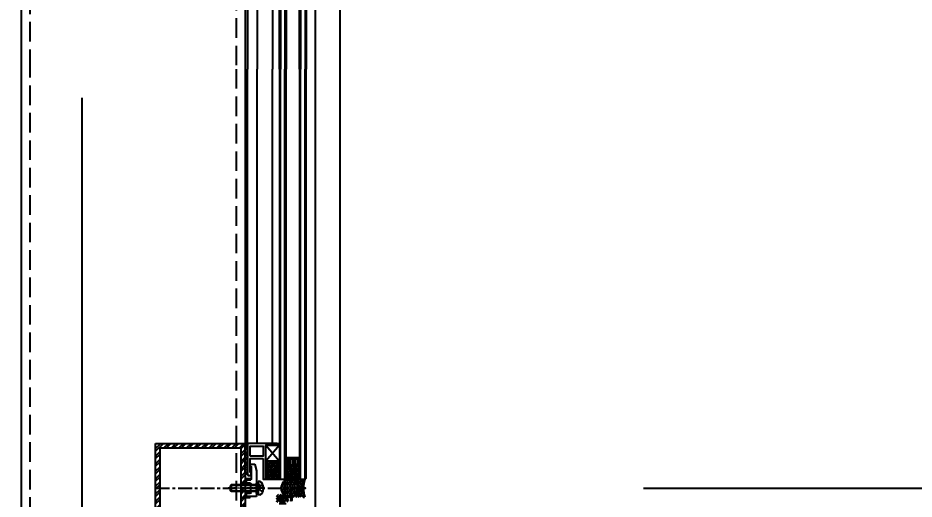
# Model space of a CAD drawing. Extents: x 220580 to 2027826, y -309201 to 71987.
# Drawn here: x 323446 to 324246, y -155739 to -155310 of the extents above; entities that cross this region are included whole.
import ezdxf
from ezdxf.enums import TextEntityAlignment as Align

# ---------------------------------------------------------------- set-up
doc = ezdxf.new("R2010")
doc.units = 0
for name, pattern in [('AUSGEZOGEN', [0]), ('CENTER', [2, 1.25, -0.25, 0.25, -0.25]), ('ZN-CENTER', [2, 1.25, -0.25, 0.25, -0.25]), ('ZN-DASH', [0.35, 0.25, -0.1])]:
    doc.linetypes.add(name, pattern=pattern)
for name, color, linetype in [('!ZN1-填充-8', 8, 'Continuous'), ('!ZN1-标注-173', 173, 'Continuous'), ('!ZN3-玻璃幕墙-4', 4, 'Continuous'), ('!ZN4-辅助材料-1', 1, 'Continuous'), ('!ZN4-配件-11', 11, 'Continuous'), ('!ZN5-钢材投影-40', 40, 'Continuous'), ('!ZN5-铝材投影-112', 112, 'Continuous'), ('!ZN5-铝材断面-6', 6, 'Continuous'), ('!ZN6-虚线-8', 8, 'ZN-DASH'), ('1 轴线 辅助线', 1, 'CENTER'), ('20剖面图$0$A-SFCE', 30, 'Continuous'), ('2钢材断面', 2, 'Continuous'), ('A_Hatch', 8, 'Continuous'), ('DIM', 173, 'Continuous'), ('ZX', 240, 'CENTER'), ('型材截面颜色', 253, 'Continuous')]:
    doc.layers.add(name, color=color, linetype=linetype)
for name, color, linetype, lineweight in [('0CABR-填充', 8, 'Continuous', 5), ('0CABR-密封材料、垫片', 195, 'Continuous', 9), ('0填充', 8, 'Continuous', 13)]:
    doc.layers.add(name, color=color, linetype=linetype, lineweight=lineweight)
doc.styles.add('DHTEXT-1', font='ROMANS.shx', dxfattribs={"width": 0.7, "bigfont": 'CHINESE.shx'})
doc.dimstyles.new('ZN200', dxfattribs={"dimscale": 200, "dimtxt": 2.5, "dimasz": 1.5, "dimexe": 1, "dimexo": 2, "dimgap": 0.9, "dimtad": 1, "dimdec": 0, "dimdsep": 46, "dimtxsty": 'DHTEXT-1', "dimblk": 'ARCHTICK', "dimcen": 2.5, "dimclrd": 173, "dimclre": 173, "dimclrt": 7, "dimazin": 2, "dimtfac": 1, "dimtdec": 0, "dimtix": 1, "dimtmove": 2, "dimatfit": 3, "dimfxl": 0, "dimtolj": 1, "dimtzin": 0, "dimarcsym": 0})

# ---------------------------------------------------------------- blocks, each defined once
blk = doc.blocks.new('20250822090122')
at = {"layer": 'A_Hatch'}
h = blk.add_hatch(dxfattribs=at)
h.set_pattern_fill('ANSI32', color=256)
h.set_pattern_definition([(45, (-80, -40), (-3.367596045400933, 3.367596045400933), []), (45, (-77.75493500000448, -40), (-3.367596045400933, 3.367596045400933), [])])
h.paths.add_polyline_path([(0, 40), (-80, 40), (-80, -40), (0, -40)])
h.paths.add_polyline_path([(-4, 36), (-4, -36), (-76, -36), (-76, 36)], flags=16)
at = {"layer": '2钢材断面'}
for points in [[(-80, 40), (0, 40), (0, -40), (-80, -40)], [(-76, 36), (-4, 36), (-4, -36), (-76, -36)]]:
    blk.add_lwpolyline(points, close=True, dxfattribs=at)
blk = doc.blocks.new('*U1907')
at = {"color": 0, "linetype": 'ZN-CENTER', "ltscale": 3}
blk.add_line((-7.149760062439595, 2.968965134506063e-13), (25.2002399375604, 2.456684181638768e-12), dxfattribs=at)
at = {"linetype": 'ByBlock', "ltscale": 10}
for p, q in [((-6.199760062438145, 0.5999999999958163), (-4.999760062433779, 0.5999999999976353)), ((-5.512308570388996, 3.264313849224891), (-1.5997600624396, 0.2324707128979036)), ((-4.999760062433779, 0.5999999999976353), (-4.999760062433779, -0.5999999999994543)), ((-3.099760062443238, 5.999999999999091), (-1.5997600624396, 5.999999999999091)), ((-2.359507198434585, 0.8212005739923881), (-2.359507198434585, -0.8212005739890408)), ((-1.5997600624396, -5.999999999999091), (-1.5997600624396, 5.999999999999091)), ((-1.5997600624396, -4.620044984873882), (-1.5997600624396, 4.620044984872013)), ((-1.5997600624396, 4.620044984872013), (0, 4.620044984872013)), ((0, -9.343636975245317e-13), (-1.5997600624396, 0.5822434348437788)), ((0, 4.620044984872013), (0, -4.620044984873882)), ((2.220446049250313e-16, 3.000000000002645), (22.5002399375644, 3.000000000000339)), ((2.220446049250313e-16, 2.55000000000389), (22.95023993756877, 2.549999999997793)), ((22.50023993756076, -2.999999999986928), (22.50023993755713, 3.000000000014891)), ((22.50023993755713, 3.000000000014891), (23.40023993755858, 2.100000000013436)), ((23.40023993756222, -2.100000000009119), (23.40023993755858, 2.100000000013436)), ((-4.999760062433779, -0.5999999999994543), (-6.200041946336569, -0.6000000000067303)), ((-5.512308570388996, -3.264313849219434), (-1.5997600624396, -0.2324707128950645)), ((-3.0997600624396, -5.999999999999091), (-1.5997600624396, -5.999999999999091)), ((-0.0001236077368957922, -0.834518847842471), (-1.599883670176496, -0.2522754129977578)), ((0, -4.620044984873882), (-1.5997600624396, -4.620044984873882)), ((0, -2.549999999996544), (22.95023993757604, -2.549999999997114)), ((2.220446049250313e-16, -2.999999999997355), (22.50023993756804, -2.999999999999661)), ((22.50023993755713, -3.000000000014213), (23.40023993755858, -2.100000000012757))]:
    blk.add_line(p, q, dxfattribs=at)
for centre, radius, start, end in [((0.6289204536260513, 0.2696463704114649), 6.836666666661672, 123.0516276806388, 177.2303399897559), ((0.6289204536260513, -0.2696463704151029), 6.836666666662514, 182.7696600102441, 236.9483723193611)]:
    blk.add_arc(centre, radius, start, end, dxfattribs=at)
at = {"layer": 'Defpoints', "color": 0, "ltscale": 10, "style": 'DHTEXT-1', "width": 0.7}
blk.add_text('M6', height=1, rotation=90, dxfattribs=at).set_placement((-2.254738332375523, -2.651439335049475), align=Align.CENTER)
blk = doc.blocks.new('16胶缝')
at = {"layer": '!ZN1-填充-8', "ltscale": 0.1}
h = blk.add_hatch(dxfattribs=at)
h.set_pattern_fill('HONEY', color=256, scale=10, style=0)
h.set_pattern_definition([(4.818975183877585e-15, (-19679.56000236233, -11324.37131966545), (1.875, 1.08253175), [1.25, -2.5]), (120, (-19679.56000236233, -11324.37131966545), (-1.874999995903225, 1.082531757095823), [1.249999999999998, -2.499999999999997]), (60.00000000000003, (-19679.56000236233, -11324.37131966545), (4.096775418904741e-09, 2.165063507095822), [-2.499999999999998, 1.249999999999999])])
edge = h.paths.add_edge_path()
edge.add_ellipse((8.000000000182808, 13.40127735032729), major_axis=(-1.852811262691897e-12, -8.148750109612592), ratio=0.9817456533069091, start_angle=0, end_angle=360)
h = blk.add_hatch(dxfattribs=at)
h.set_pattern_fill('ANSI36', color=256, scale=10, style=0)
h.set_pattern_definition([(45.00000000000003, (-19679.575386873, -11324.37131966545), (0.6629126073623883, 2.430679560328756), [3.125, -0.625, 0, -0.625])])
edge = h.paths.add_edge_path()
edge.add_ellipse((8.015384510843433, 13.40127735032729), major_axis=(0.8733517820453444, 8.103544729698486), ratio=0.9813319895029027, start_angle=124.6262873536864, end_angle=247.3977371599691, ccw=False)
edge.add_arc((0.0005942590132690384, 10.19757702908555), 1.197577176534192, 269.97156881858757, 324.48671338471985, ccw=False)
edge.add_line((1.455191522836685e-11, 8.999999999992724), (1.091393642127514e-11, -1.818989403545856e-12))
edge.add_arc((8.000000000015461, -24.92179927315374), 26.17434008740905, 432.2031562990745, 467.7968437009381, ccw=False)
edge.add_line((16.00000000001455, 0), (16.00000000001091, 9.000000000003638))
edge.add_arc((16.00645417175474, 10.22705133927502), 1.227068313314542, 216.5905572920867, 269.6986325029304, ccw=False)
at = {"layer": '!ZN4-辅助材料-1', "color": 1, "ltscale": 0.1}
blk.add_arc((8.000000000014552, -24.92179927313555), 26.17434008739207, 72.20315629866607, 107.7968437013339, dxfattribs=at)
blk.add_ellipse((8.000000000182808, 13.40127735032729), major_axis=(-1.852811262691897e-12, -8.148750109612592), ratio=0.9817456533069091, dxfattribs=at)
blk.add_point((8.000000000014552, 7.275957614183426e-12), dxfattribs=at)
blk = doc.blocks.new('胶缝断面')
at = {"color": 7, "ltscale": 0.1, "extrusion": (0, 0, -1), "zscale": -1, "rotation": 180}
blk.add_blockref('16胶缝', (8, 5.456968210637569e-12), dxfattribs=at)
blk = doc.blocks.new('*U1872')
at = {"layer": '!ZN1-填充-8'}
h = blk.add_hatch(dxfattribs=at)
h.set_pattern_fill('ANSI37', color=256, scale=0.5, style=0)
h.set_pattern_definition([(45, (6, 0), (-1.122532015133644, 1.122532015133644), []), (135, (6, 0), (-1.122532015133644, -1.122532015133644), [])])
h.paths.add_polyline_path([(1.029468876367901e-06, 5.00000102652325), (1.029468876367901e-06, 19.00000102652371), (1.000001029469331, 18.00000102652325), (14.00000102946797, 18.00000102652325), (14.00000102946797, 17.75000102652325), (12.00000102946797, 15.75000102652325), (12.00000102946797, 8.250001026523705), (14.00000102946797, 6.250001026523705), (14.00000102946797, 6.000001026523705), (1.000001029469331, 6.000001026523705)])
h = blk.add_hatch(dxfattribs=at)
h.set_pattern_fill('DOTS', color=8, angle=-1.272221872585407e-14, style=0)
h.set_pattern_definition([(0, (6, 0), (0.7937500000000003, 1.5875), [0, -1.5875])])
h.paths.add_polyline_path([(13.00000246392847, 15.33578673215879), (13.00000246392847, 8.664213388665985), (14.4142185169444, 7.24999733565005), (17.80000246392865, 7.24999733565005), (17.80000246392865, 16.74999733565005), (14.41421306741995, 16.74999733565005)])
for points in [[(18.75000205893684, 17.99999999999977), (14.00000205893684, 17.99999999999977), (14.00000205893684, 17.74999999999977), (18.75000205893684, 17.74999999999977)], [(18.75000205893684, 6.249999999999773), (14.00000205893684, 6.249999999999773), (14.00000205893684, 5.999999999999773), (18.75000205893684, 5.999999999999773)]]:
    blk.add_hatch(color=256, dxfattribs=at).paths.add_polyline_path(points)
for p, q in [((1.029468876367901e-06, 19.00000102946865), (366.157605575273, 19.00000102947871)), ((2.058937752735802e-06, 22.99999999999977), (366.1576066047419, 23.00000000000984)), ((1.029468876367901e-06, 4.999999091356358), (366.157605575273, 4.999999091366422)), ((2.058937752735801e-06, 1.000000120825234), (366.1576066047419, 1.000000120835298))]:
    blk.add_line(p, q, dxfattribs=at)
at = {"layer": '!ZN3-玻璃幕墙-4'}
for points in [[(366.1576066047419, 24.00000000000984), (1.000002058937753, 23.99999999999977), (2.058937752735802e-06, 22.99999999999977), (2.058937752735801e-06, 18.99999999999977), (1.000002058937753, 17.99999999999977), (366.1576066047419, 18.00000000000983)], [(366.1576066047423, 6.000000000009837), (1.000002058937298, 5.999999999999773), (2.058936843241099e-06, 4.999999999999773), (2.058935933746397e-06, 0.9999999999997726), (1.000002058935479, 0), (366.1576066047423, 1.165564404718911e-11)]]:
    blk.add_lwpolyline(points, dxfattribs=at)
at = {"layer": '!ZN4-辅助材料-1'}
for points in [[(1.029468876367901e-06, 5.00000102652325), (1.029468876367901e-06, 19.00000102652371), (1.000001029469331, 18.00000102652325), (14.00000102946797, 18.00000102652325), (14.00000102946797, 17.75000102652325), (12.00000102946797, 15.75000102652325), (12.00000102946797, 8.250001026523705), (12.00000102946797, 8.250001026523705), (14.00000102946797, 6.250001026523705), (14.00000102946797, 6.000001026523705), (1.000001029469331, 6.000001026523705), (1.029468876367901e-06, 5.00000102652325)], [(12.00000205893639, 15.74999993958727), (12.00000205893639, 8.250000060412503), (14.00000205893639, 6.250000060412503), (19.00000205893639, 6.250000060412503), (19.00000205893639, 17.7500000604125), (14.00000205893639, 17.7500000604125)], [(13.00000246392847, 15.33578673215879), (13.00000246392847, 8.664213388665985), (14.4142185169444, 7.24999733565005), (17.80000246392865, 7.24999733565005), (17.80000246392865, 16.74999733565005), (14.41421306741995, 16.74999733565005)], [(18.75000205893684, 17.99999999999977), (14.00000205893684, 17.99999999999977), (14.00000205893684, 17.74999999999977), (18.75000205893684, 17.74999999999977)], [(18.75000205893684, 6.249999999999773), (14.00000205893684, 6.249999999999773), (14.00000205893684, 5.999999999999773), (18.75000205893684, 5.999999999999773)]]:
    blk.add_lwpolyline(points, close=True, dxfattribs=at)
blk.add_lwpolyline([(18.40000141310247, 17.74999853286067), (18.40000141310247, 17.65000006041237), (14.04142182915984, 17.65000006041237), (12.09999785437094, 15.70857608562369), (12.09999785437094, 8.291423709387573), (14.04142303089793, 6.349998532860582), (18.40000205893648, 6.349998532860582), (18.40000205893648, 6.250000060412503), (18.40000205893648, 6.349998532860582)], dxfattribs=at)
at = {"layer": 'Defpoints', "color": 250}
for p in [(2.058935478999047e-06, 24.00000205304696), (1.029468876367901e-06, 17.99999999999977), (1.029468876367901e-06, 5.999999999999773), (2.058935478999047e-06, 0), (12.00000205893639, 6.000001026523705)]:
    blk.add_point(p, dxfattribs=at)
blk = doc.blocks.new('20240131155736')
at = {"layer": '!ZN1-填充-8'}
h = blk.add_hatch(dxfattribs=at)
h.set_pattern_fill('ANSI36', color=256, scale=0.5, angle=270, style=0)
h.set_pattern_definition([(315, (4155.516182055328, -11794.82250172619), (1.543481520808761, -0.4209495056751171), [1.984375, -0.396875, 0, -0.396875])])
h.paths.add_polyline_path([(-0.7497986001617392, 0.7500036128367356), (-0.7497986001617392, -0.7500036128367356), (1.250202532093681, -0.7500036128367356), (1.250202532093681, 0.7500036128367356)])
at = {"layer": '!ZN4-辅助材料-1', "linetype": 'AUSGEZOGEN'}
blk.add_line((-1.250202532108233, 0.749996387068677), (1.250202532108233, 0.7500036128367356), dxfattribs=at)
blk = doc.blocks.new('20240131160147')
at = {"layer": '!ZN5-铝材断面-6'}
blk.add_lwpolyline([(-3.359996820086963, 1.24972521692689), (-3.360017300714389, 19.749725232934), (-0.8600173007143894, 19.749725232934), (-0.8599968200869625, -10.750274787526), (9.139988671027822, -10.75027476862306), (9.139988671027822, -12.25027476862306), (-17.2600001134706, -12.25027476875402), (-17.2600001134706, 15.24972523121687, -0.414213562373095), (-16.2600001134706, 16.24972523121687), (-15.06000012539153, 16.24972523121687, -0.414213562373095), (-14.06000012539153, 15.24972523121687), (-14.06000012539153, 13.74972523121687), (-14.2600001134706, 13.74972523121687, 0.414213562373095), (-14.7600001134706, 13.24972523121687), (-14.7600001134706, 1.249725235698861)], format="xyb", close=True, dxfattribs=at)
blk.add_lwpolyline([(-14.7600001134706, -0.7502747643011389), (-14.7600001134706, -9.750274768754025), (-3.359996820086963, -9.750274787525996), (-3.359996820086963, -0.7502747830731096)], close=True, dxfattribs=at)
at = {"layer": '!ZN1-填充-8', "ltscale": 50, "xscale": -1, "rotation": 180}
blk.add_blockref('20240131155736', (9.889797354408074, -11.50027115578996), dxfattribs=at)
blk = doc.blocks.new('20250822102610', base_point=(-89164.55327459493, -87453.63117898782))
at = {"layer": '!ZN1-填充-8'}
h = blk.add_hatch(dxfattribs=at)
h.set_pattern_fill('ANSI37', color=256, angle=-1.272221872585407e-14, style=0)
h.set_pattern_definition([(44.99999999999999, (0, 0), (-1.122532015133644, 1.122532015133644), []), (135, (0, 0), (-1.122532015133644, -1.122532015133644), [])])
edge = h.paths.add_edge_path()
edge.add_line((-89165.05327484866, -87423.13117512563), (-89151.55327484867, -87423.13118085341))
edge.add_line((-89151.55327484867, -87423.13118085341), (-89152.55327484867, -87424.13118000627))
edge.add_line((-89152.55327484867, -87424.13118000627), (-89152.55327484867, -87439.13118438769))
edge.add_line((-89152.55327484867, -87439.13118438769), (-89164.55327484867, -87439.13117682973))
edge.add_line((-89164.55327484867, -87439.13117682973), (-89164.55327484867, -87423.63117784967))
edge.add_arc((-89165.05327484867, -87423.63117512563), 0.5000000000074204, 359.9996878473482, 449.9999999983324)
at = {"layer": '!ZN1-填充-8', "ltscale": 100}
for p, q in [((-89152.5532746931, -87453.63117898782), (-89164.55327484867, -87439.13117682973)), ((-89164.55327459493, -87453.63117898782), (-89152.55327484867, -87439.13118438756))]:
    blk.add_line(p, q, dxfattribs=at)
at = {"layer": '!ZN4-辅助材料-1', "linetype": 'AUSGEZOGEN'}
blk.add_lwpolyline([(-89165.05327484866, -87423.13117512563), (-89151.55327484867, -87423.13118085341), (-89152.55327484867, -87424.13118000627), (-89152.55327484867, -87439.13118438769), (-89164.55327484867, -87439.13117682973), (-89164.55327484867, -87423.63117784967, 0.4142151580810171), (-89165.05327484866, -87423.13117512563), (-89165.05327484866, -87423.13117512563)], format="xyb", dxfattribs=at)
blk.add_lwpolyline([(-89152.55327484867, -87439.13118438768), (-89164.55327467559, -87439.13117716176), (-89164.55327469764, -87442.13117353823)], dxfattribs=at)
blk.add_lwpolyline([(-89164.55327459965, -87439.13117716176), (-89164.55327459493, -87453.63117898782), (-89152.5532746931, -87453.63117898782), (-89152.55327469783, -87439.13117716176)], close=True, dxfattribs=at)
blk = doc.blocks.new('20250822103338', base_point=(-89182.55327602196, -87455.13117897836))
at = {"layer": '0填充'}
h = blk.add_hatch(dxfattribs=at)
h.set_pattern_fill('ANSI38', color=256, angle=360, style=0)
h.set_pattern_definition([(45, (0, 0), (-1.122532015133644, 1.122532015133644), []), (134.9999999999999, (0, 0), (-3.367596045400932, 1.122532015133645), [3.96875, -2.38125])])
h.paths.add_polyline_path([(-89182.553276022, -87453.13117897836), (-89180.55327602198, -87453.13117897836), (-89180.55327602211, -87427.6311789784), (-89182.55327602211, -87427.6311789784)])
at = {"layer": '型材截面颜色', "ltscale": 60}
h = blk.add_hatch(dxfattribs=at)
h.set_pattern_fill('ANSI36', color=256, scale=0.3, angle=90.00000000000001)
h.set_pattern_definition([(135, (0, 0), (-0.9260889124852567, 0.2525697034050699), [1.190625, -0.238125, 0, -0.238125])])
h.paths.add_polyline_path([(-89182.55327602196, -87455.13117898106), (-89182.55327602196, -87453.13104161006), (-89180.55326710995, -87453.1311102956), (-89180.55326710995, -87455.13124766659)])
at = {"layer": '!ZN4-辅助材料-1'}
for points in [[(-89180.55327602195, -87427.6311789784), (-89182.55327602195, -87427.6311789784), (-89182.55327602196, -87453.13117897836), (-89180.55327602196, -87453.13117897836)], [(-89182.55327602196, -87455.13117897836), (-89182.55327602196, -87453.13104160737), (-89180.55326570052, -87453.13103338321), (-89180.55326570052, -87455.1311707542)]]:
    blk.add_lwpolyline(points, close=True, dxfattribs=at)
at = {"layer": '0CABR-密封材料、垫片'}
blk.add_lwpolyline([(-89180.55327602195, -87427.6311789784), (-89182.55327602195, -87427.6311789784), (-89182.55327602196, -87455.13117897836), (-89180.55327602196, -87455.13117897836)], close=True, dxfattribs=at)
blk = doc.blocks.new('20250822103828')
at = {"layer": '!ZN4-辅助材料-1', "ltscale": 100}
for name, p in [('20250822102610', (18.40000010126096, 1.499999990541255)), ('20250822103338', (0, 0))]:
    blk.add_blockref(name, p, dxfattribs=at)
at = {"layer": '!ZN6-虚线-8', "ltscale": 50}
blk.add_blockref('20240131160147', (19.26000011348515, 12.25027476875402), dxfattribs=at)
blk = doc.blocks.new('20250828093013')
at = {"layer": '!ZN5-铝材投影-112'}
for p, q in [((1.455191522836685e-11, 3.637978807091713e-12), (-8.499999999869033, 1.455191522836685e-11)), ((-1.01863406598568e-10, -6.999999999985448), (0, 0)), ((-8.999999999869033, -0.4999999999854481), (-8.999999999869033, -2.499999999985448)), ((-8.499999999869033, -2.999999999985448), (-5.499999999869033, -2.999999999985448)), ((-4.999999999869033, -3.499999999985448), (-5.000000000101863, -11.49999999998545)), ((-4.999999999869033, -3.499999999985448), (-4.999999999869033, -3.499999999985448)), ((-0.5000000001018634, -7.499999999985448), (-1.01863406598568e-10, -6.999999999985448)), ((-1.01863406598568e-10, -7.999999999985448), (-0.5000000001018634, -7.499999999985448)), ((-8.999999999869033, -12.49999999998545), (-8.999999999869033, -14.49999999998545)), ((-5.499999999869033, -11.99999999998545), (-8.499999999869033, -11.99999999998545)), ((-8.499999999869033, -14.99999999998545), (-4.999999999577994, -14.99999999998181)), ((-4.499999999577994, -15.49999999998181), (-4.499999999577994, -26.49999999998181)), ((-1.01863406598568e-10, -22.99999999998545), (-1.01863406598568e-10, -7.999999999985448)), ((-1.508395735509112, -28.6294095225021), (-1.01863406598568e-10, -22.99999999998545)), ((-5.499999999577994, -27.49999999998181), (-5.499999999577994, -28.99999999998181)), ((-5.499999999577994, -28.99999999998181), (-1.991358648621826, -28.99999999998545))]:
    blk.add_line(p, q, dxfattribs=at)
for centre, radius, start, end in [((-8.499999999869033, -0.4999999999854481), 0.5, 90, 180), ((-8.499999999869033, -2.499999999985448), 0.5, 180, 270), ((-5.499999999869033, -3.499999999989086), 0.500000000003638, 4.168816632087861e-10, 90), ((-8.499999999869033, -12.49999999998545), 0.5, 90, 180), ((-8.499999999869033, -14.49999999998545), 0.5, 180, 270), ((-5.499999999985448, -11.50000000009823), 0.4999999998835847, 270.0000000133402, 1.292333155947237e-08), ((-4.999999999577994, -15.49999999998181), 0.5, 0, 90), ((-4.999999999577994, -27.49999999998181), 0.5, 90, 180), ((-4.999999999577994, -26.49999999998181), 0.5, 270, 0), ((-1.991358648665482, -28.49999999998909), 0.499999999996362, 270.0000000050026, 345.0000000045844)]:
    blk.add_arc(centre, radius, start, end, dxfattribs=at)
blk = doc.blocks.new('20200306093546', base_point=(29869.44451845904, 42689.60230079947))
at = {"layer": '!ZN1-填充-8'}
h = blk.add_hatch(dxfattribs=at)
h.set_pattern_fill('ANSI36', color=256, angle=-270, style=0)
h.set_pattern_definition([(135, (29867.4444736498, 42689.10230079959), (-3.086963041617522, 0.8418990113502317), [3.96875, -0.79375, 0, -0.79375])])
edge = h.paths.add_edge_path()
edge.add_line((29867.4444736498, 42689.10230079959), (29867.44447369179, 42693.60231268449))
edge.add_arc((29867.9444736498, 42689.10230079959), 0.5, 90, 179.9999995806171, ccw=False)
edge.add_line((29867.9444736498, 42689.60230079959), (29870.9444736498, 42689.60230079959))
edge.add_arc((29870.9444736498, 42690.10230079959), 0.5, 270, 360)
edge.add_line((29871.4444736498, 42690.10230079959), (29871.4444736498, 42693.10230079959))
edge.add_arc((29871.94448594884, 42693.10228850055), 0.500012299189907, 89.99859066865429, 179.9985906686543, ccw=False)
edge.add_arc((29868.26590862396, -498209.810069502), 540903.4123828103, 89.99961034399236, 90.00008701138444)
at = {"layer": '!ZN4-辅助材料-1', "ltscale": 15}
blk.add_arc((29868.26595343297, -498209.8100695022), 540903.4123828103, 89.99961034399234, 90.00008701138442, dxfattribs=at)
blk = doc.blocks.new('20250828100248')
at = {"layer": '!ZN1-填充-8'}
h = blk.add_hatch(dxfattribs=at)
h.set_pattern_fill('ANSI37', color=8, angle=-2.544443745170813e-14)
h.set_pattern_definition([(44.99999999999999, (76333.11285659671, -6600.165915530622), (-1.122532015133644, 1.122532015133645), []), (135, (76333.11285659671, -6600.165915530622), (-1.122532015133645, -1.122532015133644), [])])
h.paths.add_polyline_path([(73.56514684423746, 85.25999872894317, -0.393050600715335), (74.0638227770396, 84.79636236529768, 0.9297347899465687), (75.26064501574729, 84.79636236529768, -0.4719103256675048), (75.89060990828148, 85.24245412486925, -0.47709108827861), (76.85723389638588, 84.45999872888933), (76.85723389640043, 79.19999872893823, -0.4142135623762473), (76.05723389639752, 78.39999872894259, -0.5843900103725459), (75.25917855589068, 78.74952498663333, 1.051798918542434), (74.06223389643128, 78.80999872896791), (74.06223389637307, 76.99999872894114), (68.38223389640916, 76.99999872895569, 0.4142135623737848), (68.88223389639461, 77.49999872894841), (68.88223389639461, 78.80999872893881, 0.9598614526833248), (67.6842455330916, 78.85908963801194, -0.3904212358222462), (67.18592189700576, 78.39999872894259, -0.5560169854158727), (66.08723389639636, 79.1999987289455), (66.08723389639636, 84.45999872887478, -0.4770910882800714), (67.05385788452986, 85.24245412486198, -0.4719103256772798), (67.68382277703495, 84.79636236531223, 0.9297347899611976), (68.88064501574263, 84.79636236530496, -0.3930506007188716), (69.37932094854477, 85.25999872894317)])
at = {"layer": '!ZN1-填充-8', "color": 8}
for p, q in [((79.64448308253486, 79.00000000203727), (78.44448308253777, 85.49999872859917)), ((79.64448308253486, 85.49999872859917), (78.44448308253777, 79.00000000203727))]:
    blk.add_line(p, q, dxfattribs=at)
at = {"layer": '!ZN1-填充-8', "ltscale": 15}
blk.add_line((35.75004801411706, 36.49999999998545), (-0.4999789630528539, 44.49999999998545), dxfattribs=at)
blk.add_lwpolyline([(35.75004801411706, 38.50000411480141), (35.7500480141025, 44.99999999998545), (-0.4999789630528539, 36.50000000033469)], dxfattribs=at)
at = {"layer": '!ZN4-辅助材料-1', "ltscale": 15}
for p, q in [((79.64448308253486, 84.49999872859917), (79.64448308253486, 80.00000000204454)), ((74.56223389638762, 76.99999872894114), (68.38223389639461, 76.99999872895569))]:
    blk.add_line(p, q, dxfattribs=at)
blk = doc.blocks.new('20250828100304')
at = {"layer": '!ZN1-标注-173', "ltscale": 15, "xscale": -1, "rotation": 90}
for p in [(-0.9999999999708962, -1.99999916064553), (-1.000000000203727, -2.000000000349246)]:
    blk.add_blockref('20200306093546', p, dxfattribs=at)
at = {"layer": '!ZN5-铝材断面-6', "ltscale": 50}
blk.add_blockref('20250828100248', (-2.500000000363798, -51.00000000033469), dxfattribs=at)
blk = doc.blocks.new('20230625105620')
at = {"layer": '0CABR-填充'}
h = blk.add_hatch(dxfattribs=at)
h.set_pattern_fill('ANSI38', color=256, scale=0.3, angle=90.00000000000001)
h.set_pattern_definition([(135, (669.6330778690171, -11486.45394119481), (-0.6735192090801863, -0.6735192090801866), []), (225, (669.6330778690171, -11486.45394119481), (-0.6735192090801858, -2.02055762724056), [2.38125, -1.42875])])
h.paths.add_polyline_path([(-5.199999999720603, 3.69999999992433), (-5.199999999953434, 4.500000000203727), (-8.5, 4.499999999970896), (-8.49999999976717, 7.499999999970896), (-5.199999999953434, 7.499999999970896), (-5.199999999953434, 8.300000000017462), (-9.49999999976717, 8.300000000017462), (-9.5, 3.69999999992433)])
h = blk.add_hatch(dxfattribs=at)
h.set_pattern_fill('ANSI38', color=256, scale=0.3, angle=90)
h.set_pattern_definition([(135, (669.6330778690754, -11486.45394119481), (-0.6735192090801865, -0.6735192090801864), []), (225, (669.6330778690754, -11486.45394119481), (-0.6735192090801867, -2.020557627240559), [2.38125, -1.42875])])
h.paths.add_polyline_path([(-5.199999999662396, 3.69999999992433), (-5.199999999895226, 4.500000000203727), (-8.499999999941792, 4.499999999970896), (-8.499999999708962, 7.499999999970896), (-5.199999999895226, 7.499999999970896), (-5.199999999895226, 8.300000000017462), (-9.499999999708962, 8.300000000017462), (-9.499999999941792, 3.69999999992433)])
h = blk.add_hatch(dxfattribs=at)
h.set_pattern_fill('ANSI38', color=256, scale=0.3, angle=90.00000000000001)
h.set_pattern_definition([(135, (669.6330778687843, -11498.45394119481), (-0.6735192090801863, -0.6735192090801866), []), (225, (669.6330778687843, -11498.45394119481), (-0.6735192090801858, -2.02055762724056), [2.38125, -1.42875])])
h.paths.add_polyline_path([(-5.199999999953434, -8.30000000007567), (-5.200000000186265, -7.499999999796273), (-8.50000000023283, -7.500000000029104), (-8.5, -4.500000000029104), (-5.200000000186265, -4.500000000029104), (-5.200000000186265, -3.699999999982538), (-9.5, -3.699999999982538), (-9.50000000023283, -8.30000000007567)])
h = blk.add_hatch(dxfattribs=at)
h.set_pattern_fill('ANSI38', color=256, scale=0.3, angle=90)
h.set_pattern_definition([(135, (669.6330778688425, -11498.45394119481), (-0.6735192090801865, -0.6735192090801864), []), (225, (669.6330778688425, -11498.45394119481), (-0.6735192090801867, -2.020557627240559), [2.38125, -1.42875])])
h.paths.add_polyline_path([(-5.199999999895226, -8.30000000007567), (-5.200000000128057, -7.499999999796273), (-8.500000000174623, -7.500000000029104), (-8.499999999941792, -4.500000000029104), (-5.200000000128057, -4.500000000029104), (-5.200000000128057, -3.699999999982538), (-9.499999999941792, -3.699999999982538), (-9.500000000174623, -8.30000000007567)])
at = {"layer": '!ZN4-辅助材料-1'}
for points in [[(-5.199999999662396, 3.69999999992433), (-5.199999999895226, 4.500000000203727), (-8.499999999941792, 4.499999999970896), (-8.499999999708962, 7.499999999970896), (-5.199999999895226, 7.499999999970896), (-5.199999999895226, 8.300000000017462), (-9.499999999708962, 8.300000000017462), (-9.499999999941792, 3.69999999992433), (-5.199999999662396, 3.69999999992433)], [(-5.199999999662396, -3.700000000215368), (-5.199999999895226, -4.500000000261934), (-8.499999999941792, -4.500000000261934), (-8.499999999708962, -7.500000000029104), (-5.199999999895226, -7.500000000261934), (-5.199999999895226, -8.30000000007567), (-9.499999999708962, -8.30000000007567), (-9.499999999941792, -3.699999999982538), (-5.199999999662396, -3.700000000215368)]]:
    blk.add_lwpolyline(points, dxfattribs=at)
at = {"layer": '!ZN5-铝材投影-112'}
blk.add_lwpolyline([(-4.499999999767169, 3.999999999970896), (-4.5, -4.000000000029104, -0.4142135623702536), (-4.999999999767169, -4.500000000029104), (-7.999999999767169, -4.500000000029104, 0.414213562373095), (-8.49999999976717, -5.000000000029104), (-8.49999999976717, -7.000000000029104, 0.414213562373095), (-7.999999999767169, -7.500000000029104), (-4.499999999476131, -7.500000000025466, -0.414213562373095), (-3.999999999476131, -8.000000000025466), (-3.999999999476131, -19.00000000002547, -0.414213562373095), (-4.499999999476131, -19.50000000002547, 0.414213562373095), (-4.999999999476131, -20.00000000002547), (-4.999999999476131, -21.50000000002547), (-1.491358648519963, -21.5000000000291, 0.3394542588629411), (-1.008395735407248, -21.12940952254576), (0.5, -15.5000000000291), (0.5, -0.5000000000291038), (0, -2.91038304567337e-11), (0.5, 0.4999999999708962), (0.5000000002328306, 15.4999999999709), (-1.008395735174417, 21.12940952248755, 0.3394542588629411), (-1.491358648519963, 21.4999999999709), (-4.999999999476131, 21.49999999996726), (-4.999999999476131, 19.99999999996726, 0.414213562373095), (-4.499999999476131, 19.49999999996726, -0.414213562373095), (-3.999999999476131, 18.99999999996726), (-3.999999999476131, 7.999999999967258, -0.414213562373095), (-4.499999999476131, 7.499999999967258), (-7.999999999767169, 7.499999999970896, 0.414213562373095), (-8.49999999976717, 6.999999999970896), (-8.49999999976717, 4.999999999970896, 0.414213562373095), (-7.999999999767169, 4.499999999970896), (-4.999999999767169, 4.499999999970896, -0.4142135623688329), (-4.499999999767169, 3.999999999970896)], format="xyb", close=True, dxfattribs=at)
at = {"layer": '0CABR-密封材料、垫片'}
for points in [[(-5.199999999720603, 3.69999999992433), (-5.199999999953434, 4.500000000203727), (-8.5, 4.499999999970896), (-8.49999999976717, 7.499999999970896), (-5.199999999953434, 7.499999999970896), (-5.199999999953434, 8.300000000017462), (-9.49999999976717, 8.300000000017462), (-9.5, 3.69999999992433), (-5.199999999720603, 3.69999999992433)], [(-5.199999999720603, -3.700000000215368), (-5.199999999953434, -4.500000000261934), (-8.5, -4.500000000261934), (-8.49999999976717, -7.500000000029104), (-5.199999999953434, -7.500000000261934), (-5.199999999953434, -8.30000000007567), (-9.49999999976717, -8.30000000007567), (-9.5, -3.699999999982538), (-5.199999999720603, -3.700000000215368)]]:
    blk.add_lwpolyline(points, dxfattribs=at)
blk = doc.blocks.new('*U610')
at = {"color": 0, "linetype": 'ZN-CENTER', "ltscale": 3}
blk.add_line((-7.149760062439595, 2.968965134506063e-13), (25.2002399375604, 2.456684181638768e-12), dxfattribs=at)
at = {"linetype": 'ByBlock', "ltscale": 10}
for p, q in [((-6.199760062438145, 0.5999999999958163), (-4.999760062433779, 0.5999999999976353)), ((-5.512308570388996, 3.264313849224891), (-1.5997600624396, 0.2324707128979036)), ((-4.999760062433779, 0.5999999999976353), (-4.999760062433779, -0.5999999999994543)), ((-3.099760062443238, 5.999999999999091), (-1.5997600624396, 5.999999999999091)), ((-2.359507198434585, 0.8212005739923881), (-2.359507198434585, -0.8212005739890408)), ((-1.5997600624396, -5.999999999999091), (-1.5997600624396, 5.999999999999091)), ((-1.5997600624396, -4.620044984873882), (-1.5997600624396, 4.620044984872013)), ((-1.5997600624396, 4.620044984872013), (0, 4.620044984872013)), ((0, -9.343636975245317e-13), (-1.5997600624396, 0.5822434348437788)), ((0, 4.620044984872013), (0, -4.620044984873882)), ((2.220446049250313e-16, 3.000000000002645), (22.5002399375644, 3.000000000000339)), ((2.220446049250313e-16, 2.55000000000389), (22.95023993756877, 2.549999999997793)), ((22.50023993756076, -2.999999999986928), (22.50023993755713, 3.000000000014891)), ((22.50023993755713, 3.000000000014891), (23.40023993755858, 2.100000000013436)), ((23.40023993756222, -2.100000000009119), (23.40023993755858, 2.100000000013436)), ((-4.999760062433779, -0.5999999999994543), (-6.200041946336569, -0.6000000000067303)), ((-5.512308570388996, -3.264313849219434), (-1.5997600624396, -0.2324707128950645)), ((-3.0997600624396, -5.999999999999091), (-1.5997600624396, -5.999999999999091)), ((-0.0001236077368957922, -0.834518847842471), (-1.599883670176496, -0.2522754129977578)), ((0, -4.620044984873882), (-1.5997600624396, -4.620044984873882)), ((0, -2.549999999996544), (22.95023993757604, -2.549999999997114)), ((2.220446049250313e-16, -2.999999999997355), (22.50023993756804, -2.999999999999661)), ((22.50023993755713, -3.000000000014213), (23.40023993755858, -2.100000000012757))]:
    blk.add_line(p, q, dxfattribs=at)
for centre, radius, start, end in [((0.6289204536260513, 0.2696463704114649), 6.836666666661672, 123.0516276806388, 177.2303399897559), ((0.6289204536260513, -0.2696463704151029), 6.836666666662514, 182.7696600102441, 236.9483723193611)]:
    blk.add_arc(centre, radius, start, end, dxfattribs=at)
at = {"layer": 'Defpoints', "color": 0, "ltscale": 10, "style": 'DHTEXT-1', "width": 0.7}
blk.add_text('M6', height=1, rotation=90, dxfattribs=at).set_placement((-2.254738332375523, -2.651439335049475), align=Align.CENTER)
blk = doc.blocks.new('20230625110549')
at = {"layer": '!ZN1-填充-8', "ltscale": 20}
h = blk.add_hatch(color=256, dxfattribs=at)
h.dxf.hatch_style = 1
h.paths.add_polyline_path([(0, 5), (0, 0), (5, 0, 0.4142135623730951)])
at = {"layer": '0CABR-填充', "ltscale": 20}
blk.add_line((0, 0), (0, 5), dxfattribs=at)
blk.add_arc((0, 0), 5, 0, 90, dxfattribs=at)
blk = doc.blocks.new('20250822103150', base_point=(-89262.55327602196, -87415.13117897836))
at = {"layer": '!ZN4-辅助材料-1'}
blk.add_lwpolyline([(-89131.15327524142, -87413.13117784284), (-89152.31959590278, -87413.13230322828), (-89152.31959575377, -87407.13276996238), (-89131.15327509241, -87407.13164457693), (-89131.15327524142, -87413.13117784284), (-89152.31959575377, -87407.13276996238), (-89131.15327509241, -87407.13164457693), (-89152.31959590278, -87413.13230322828)], dxfattribs=at)
at = {"layer": '!ZN5-钢材投影-40'}
blk.add_lwpolyline([(-89142.15327716633, -87418.13194908516), (-89131.15327524142, -87416.13194908516), (-89131.15327524142, -87413.13117784284), (-89182.55327602196, -87413.13117784284), (-89182.55327602196, -87418.13117784284), (-89142.14942095472, -87418.13117784284)], close=True, dxfattribs=at)
at = {"layer": '0CABR-填充', "ltscale": 20}
blk.add_blockref('20230625110549', (-89182.55327602196, -87413.13117784284), dxfattribs=at)
at = {"layer": '0CABR-填充', "ltscale": 20, "xscale": -1, "rotation": 180}
blk.add_blockref('20230625110549', (-89182.55327602196, -87418.1311778428), dxfattribs=at)
blk = doc.blocks.new('*U1870')
at = {"layer": '!ZN1-填充-8'}
for points in [[(-18, 26.75000102790364), (-18, 22.00000102790364), (-17.75, 22.00000102790364), (-17.75, 26.75000102790364)], [(-6.25, 26.75000102790364), (-6.25, 22.00000102790364), (-6, 22.00000102790364), (-6, 26.75000102790364)], [(-18, -26.75000102790364), (-18, -22.00000102790364), (-17.75, -22.00000102790364), (-17.75, -26.75000102790364)], [(-6.25, -26.75000102790364), (-6.25, -22.00000102790364), (-6, -22.00000102790364), (-6, -26.75000102790364)]]:
    blk.add_hatch(color=256, dxfattribs=at).paths.add_polyline_path(points)
h = blk.add_hatch(dxfattribs=at)
h.set_pattern_fill('DOTS', color=8, angle=90, style=0)
h.set_pattern_definition([(90, (0, 13.9999989689677), (-1.5875, 0.7937500000000002), [0, -1.5875])])
h.paths.add_polyline_path([(-15.33578673216107, 21.00000143289799), (-8.664213388663484, 21.00000143289799), (-7.249997335646185, 22.41421748591165), (-7.249997335646185, 25.80000143289726), (-16.74999733564619, 25.80000143289726), (-16.74999733564619, 22.41421203638674)])
h = blk.add_hatch(dxfattribs=at)
h.set_pattern_fill('ANSI37', color=256, scale=0.5000000000000001, angle=90.00000000000001, style=0)
h.set_pattern_definition([(135, (0, 13.9999989689677), (-1.122532015133644, -1.122532015133644), []), (225, (0, 13.9999989689677), (1.122532015133644, -1.122532015133644), [])])
h.paths.add_polyline_path([(-5.000001026521204, 7.999999998435669), (-19.0000010265212, 7.999999998435669), (-18.0000010265212, 8.99999999843567), (-18.0000010265212, 21.99999999843567), (-17.7500010265212, 21.99999999843567), (-15.7500010265212, 19.99999999843567), (-8.250001026521204, 19.99999999843567), (-6.250001026521204, 21.99999999843567), (-6.000001026521204, 21.99999999843567), (-6.000001026521204, 8.99999999843567)])
h = blk.add_hatch(dxfattribs=at)
h.set_pattern_fill('ANSI37', color=256, scale=0.5, style=0)
h.set_pattern_definition([(45, (104147.152268232, 29987.51196815458), (-1.122532015133644, 1.122532015133644), []), (135, (104147.152268232, 29987.51196815458), (-1.122532015133644, -1.122532015133644), [])])
h.paths.add_polyline_path([(-5.000001026521204, -7.999999998435669), (-19.0000010265212, -7.999999998435669), (-18.0000010265212, -8.99999999843567), (-18.0000010265212, -21.99999999843567), (-17.7500010265212, -21.99999999843567), (-15.7500010265212, -19.99999999843567), (-8.250001026521204, -19.99999999843567), (-6.250001026521204, -21.99999999843567), (-6.000001026521204, -21.99999999843567), (-6.000001026521204, -8.99999999843567)])
h = blk.add_hatch(dxfattribs=at)
h.set_pattern_fill('DOTS', color=8, angle=-1.272221872585407e-14, style=0)
h.set_pattern_definition([(0, (104147.152268232, 29987.51196815458), (0.7937500000000003, 1.5875), [0, -1.5875])])
h.paths.add_polyline_path([(-15.33578673216107, -21.00000143289799), (-8.664213388663484, -21.00000143289799), (-7.249997335646185, -22.41421748591165), (-7.249997335646185, -25.80000143289726), (-16.74999733564619, -25.80000143289726), (-16.74999733564619, -22.41421203638674)])
for p, q in [((-23, 8.000001027903636), (-23.00000000001455, 425.0000000494219)), ((-19.00000102947524, 7.999999998435669), (-19.00000102947524, 424.999999019954)), ((-4.999999091349309, 7.999999998435669), (-4.999999091363861, 424.999999019954)), ((-1.000000120824552, 8.000001027903636), (-1.000000120839104, 425.0000000494219)), ((-23, -8.000001027907274), (-23.00000000001455, -575.8423944669667)), ((-19.00000102947524, -7.999999998435669), (-19.00000102947524, -575.8423934374987)), ((-4.999999091349309, -7.999999998435669), (-4.999999091363861, -575.8423934374987)), ((-1.000000120824552, -8.000001027907274), (-1.000000120839104, -575.8423944669667))]:
    blk.add_line(p, q, dxfattribs=at)
at = {"layer": '!ZN3-玻璃幕墙-4'}
for points in [[(-24.00000000001455, 425.0000000494219), (-24, 9.000001027903636), (-23, 8.000001027903636), (-19, 8.000001027903636), (-18, 9.000001027903636), (-18.00000000001455, 425.0000000494219)], [(-6.000000000014552, 425.0000000494219), (-6, 9.000001027903636), (-5, 8.000001027903636), (-1, 8.000001027903636), (0, 9.000001027903636), (-1.455191522836685e-11, 425.0000000494219)], [(-24.00000000001455, -575.8423944669667), (-24, -9.000001027907274), (-23, -8.000001027907274), (-19, -8.000001027907274), (-18, -9.000001027907274), (-18.00000000001455, -575.8423944669667)], [(-6.000000000014552, -575.8423944669667), (-6, -9.000001027903636), (-5, -8.000001027903636), (-1, -8.000001027903636), (0, -9.000001027903636), (-1.455191522836685e-11, -575.8423944669667)]]:
    blk.add_lwpolyline(points, dxfattribs=at)
at = {"layer": '!ZN4-辅助材料-1'}
for points in [[(-18, 26.75000102790364), (-18, 22.00000102790364), (-17.75, 22.00000102790364), (-17.75, 26.75000102790364)], [(-15.74999993958045, 20.00000102790364), (-8.250000060419552, 20.00000102790364), (-6.250000060419552, 22.00000102790364), (-6.250000060419552, 27.00000102790364), (-17.75000006041955, 27.00000102790364), (-17.75000006041955, 22.00000102790364)], [(-15.33578673216107, 21.00000143289799), (-8.664213388663484, 21.00000143289799), (-7.249997335646185, 22.41421748591165), (-7.249997335646185, 25.80000143289726), (-16.74999733564619, 25.80000143289726), (-16.74999733564619, 22.41421203638674)], [(-6.25, 26.75000102790364), (-6.25, 22.00000102790364), (-6, 22.00000102790364), (-6, 26.75000102790364)], [(-5.000001026521204, 7.999999998435669), (-19.0000010265212, 7.999999998435669), (-18.0000010265212, 8.99999999843567), (-18.0000010265212, 21.99999999843567), (-17.7500010265212, 21.99999999843567), (-15.7500010265212, 19.99999999843567), (-8.250001026521204, 19.99999999843567), (-8.250001026521204, 19.99999999843567), (-6.250001026521204, 21.99999999843567), (-6.000001026521204, 21.99999999843567), (-6.000001026521204, 8.99999999843567), (-5.000001026521204, 7.999999998435669)], [(-5.000001026521204, -7.999999998435669), (-19.0000010265212, -7.999999998435669), (-18.0000010265212, -8.99999999843567), (-18.0000010265212, -21.99999999843567), (-17.7500010265212, -21.99999999843567), (-15.7500010265212, -19.99999999843567), (-8.250001026521204, -19.99999999843567), (-8.250001026521204, -19.99999999843567), (-6.250001026521204, -21.99999999843567), (-6.000001026521204, -21.99999999843567), (-6.000001026521204, -8.99999999843567), (-5.000001026521204, -7.999999998435669)], [(-18, -26.75000102790364), (-18, -22.00000102790364), (-17.75, -22.00000102790364), (-17.75, -26.75000102790364)], [(-15.74999993958045, -20.00000102790364), (-8.250000060419552, -20.00000102790364), (-6.250000060419552, -22.00000102790364), (-6.250000060419552, -27.00000102790364), (-17.75000006041955, -27.00000102790364), (-17.75000006041955, -22.00000102790364)], [(-15.33578673216107, -21.00000143289799), (-8.664213388663484, -21.00000143289799), (-7.249997335646185, -22.41421748591165), (-7.249997335646185, -25.80000143289726), (-16.74999733564619, -25.80000143289726), (-16.74999733564619, -22.41421203638674)], [(-6.25, -26.75000102790364), (-6.25, -22.00000102790364), (-6, -22.00000102790364), (-6, -26.75000102790364)]]:
    blk.add_lwpolyline(points, close=True, dxfattribs=at)
for points in [[(-17.74999853286135, 26.40000038206927), (-17.65000006041373, 26.40000038206927), (-17.65000006041373, 22.04142079812664), (-15.70857608562801, 20.09999682333728), (-8.291423709393712, 20.09999682333728), (-6.349998532867176, 22.04142199986745), (-6.349998532867176, 26.40000102790509), (-6.250000060419552, 26.40000102790509), (-6.349998532867176, 26.40000102790509)], [(-17.74999853286135, -26.40000038206927), (-17.65000006041373, -26.40000038206927), (-17.65000006041373, -22.04142079812664), (-15.70857608562801, -20.09999682333728), (-8.291423709393712, -20.09999682333728), (-6.349998532867176, -22.04142199986745), (-6.349998532867176, -26.40000102790509), (-6.250000060419552, -26.40000102790509), (-6.349998532867176, -26.40000102790509)]]:
    blk.add_lwpolyline(points, dxfattribs=at)
at = {"layer": '!ZN5-钢材投影-40', "ltscale": 0.3}
for p, q in [((-254.4017149738647, 425.0000000494219), (-254.4017149738647, -575.8423944669667)), ((-54.39999999999418, 425.0000000494219), (-54.39999999999418, -575.8423944669667))]:
    blk.add_line(p, q, dxfattribs=at)
at = {"layer": '!ZN5-铝材投影-112'}
for p, q in [((-52.40170605068852, 39.99999999995634), (-52.40170605068852, 425.0000000494219)), ((-43.9017349172791, 39.99999999995634), (-43.9017349172791, 425.0000000494219)), ((-30.00001585268183, 39.99999999995634), (-30.00001585268183, 425.0000000494219)), ((7.999997113627614, 425.0000000494219), (7.999997113627614, -575.8423944669667)), ((30.0000000448199, 425.0000000494219), (30.0000000448199, -575.8423944669667)), ((-52.40170605068852, -39.99999999995634), (-52.40170605068852, -575.8423944669667)), ((-43.9017349172791, -39.99999999995634), (-43.9017349172791, -575.8423944669667)), ((-30.00001585268183, -39.99999999995634), (-30.00001585268183, -575.8423944669667))]:
    blk.add_line(p, q, dxfattribs=at)
at = {"layer": '!ZN6-虚线-8', "color": 8, "linetype": 'ZN-DASH', "ltscale": 70}
for p, q in [((-246.4017149738647, -575.8423944669667), (-246.4017149738647, 425.0000000494219)), ((-62.39999999999418, 425.0000000494219), (-62.39999999999418, -575.8423944669667))]:
    blk.add_line(p, q, dxfattribs=at)
at = {"layer": 'Defpoints', "color": 250}
for p in [(-6.000001026521204, 20.00000102790364), (-24.00000205304241, 8.000001027903636), (-18, 7.999999998435669), (-6, 7.999999998435669), (0, 8.000001027903636), (-24.00000205304241, -8.000001027903636), (-18, -7.999999998435669), (-6, -7.999999998435669), (0, -8.000001027903636), (-6.000001026521204, -20.00000102790364)]:
    blk.add_point(p, dxfattribs=at)
at = {"layer": 'ZX', "ltscale": 10}
blk.add_line((-134.3999999999942, 0), (0, 0), dxfattribs=at)
at = {"layer": '!ZN4-辅助材料-1', "ltscale": 100, "xscale": -1, "rotation": 180}
blk.add_blockref('20250822103828', (-54.39999999999418, 40), dxfattribs=at)
at = {"layer": '!ZN4-辅助材料-1', "ltscale": 100}
for name, p in [('20250822103150', (-134.3999999999942, 0)), ('20250822103828', (-54.39999999999418, -40))]:
    blk.add_blockref(name, p, dxfattribs=at)
at = {"layer": '!ZN4-辅助材料-1', "rotation": 270}
blk.add_blockref('胶缝断面', (-1.000000120824552, 1.2082455214113e-07), dxfattribs=at)
at = {"layer": '!ZN4-配件-11', "color": 1, "rotation": 180}
blk.add_blockref('*U610', (-44.40000000005239, 1.557054929435253e-09), dxfattribs=at)
at = {"layer": '!ZN5-铝材断面-6', "ltscale": 100}
blk.add_blockref('20250822090122', (-54.39999999999418, 0), dxfattribs=at)
at = {"layer": '0CABR-填充', "ltscale": 20}
blk.add_blockref('20230625105620', (-44.9000000001688, 0), dxfattribs=at)
blk = doc.blocks.new('20250828170426')
at = {"layer": '0CABR-填充'}
h = blk.add_hatch(dxfattribs=at)
h.set_pattern_fill('ANSI38', color=256, scale=0.3, angle=90.00000000000001)
h.set_pattern_definition([(135, (-69587.42910154298, 19334.800518829), (-0.3367596045400931, -0.3367596045400933), []), (225.0000000000001, (-69587.42910154298, 19334.800518829), (-0.3367596045400929, -1.01027881362028), [1.190625, -0.714375])])
h.paths.add_polyline_path([(-250.0367708786507, 9608.299999870913), (-250.0367708788835, 9607.499999870633), (-253.3367708789301, 9607.499999870866), (-253.3367708786973, 9604.499999870866), (-250.0367708788835, 9604.499999870866), (-250.0367708788835, 9603.69999987082), (-254.3367708786973, 9603.69999987082), (-254.3367708789301, 9608.299999870913)])
h = blk.add_hatch(dxfattribs=at)
h.set_pattern_fill('ANSI38', color=256, scale=0.3, angle=90)
h.set_pattern_definition([(135, (-69587.42910154298, 19334.800518829), (-0.3367596045400932, -0.3367596045400932), []), (225, (-69587.42910154298, 19334.800518829), (-0.3367596045400933, -1.01027881362028), [1.190625, -0.714375])])
h.paths.add_polyline_path([(-250.0367708785925, 9608.299999870913), (-250.0367708788253, 9607.499999870633), (-253.3367708788719, 9607.499999870866), (-253.3367708786391, 9604.499999870866), (-250.0367708788253, 9604.499999870866), (-250.0367708788253, 9603.69999987082), (-254.3367708786391, 9603.69999987082), (-254.3367708788719, 9608.299999870913)])
h = blk.add_hatch(dxfattribs=at)
h.set_pattern_fill('ANSI38', color=256, scale=0.3, angle=90.00000000000001)
h.set_pattern_definition([(135, (-69587.42910154298, 19322.800518829), (-0.3367596045400931, -0.3367596045400933), []), (225.0000000000001, (-69587.42910154298, 19322.800518829), (-0.3367596045400929, -1.01027881362028), [1.190625, -0.714375])])
h.paths.add_polyline_path([(-250.0367708786507, 9596.299999870913), (-250.0367708788835, 9595.499999870633), (-253.3367708789301, 9595.499999870866), (-253.3367708786973, 9592.499999870866), (-250.0367708788835, 9592.499999870866), (-250.0367708788835, 9591.69999987082), (-254.3367708786973, 9591.69999987082), (-254.3367708789301, 9596.299999870913)])
h = blk.add_hatch(dxfattribs=at)
h.set_pattern_fill('ANSI38', color=256, scale=0.3, angle=90)
h.set_pattern_definition([(135, (-69587.42910154298, 19322.800518829), (-0.3367596045400932, -0.3367596045400932), []), (225, (-69587.42910154298, 19322.800518829), (-0.3367596045400933, -1.01027881362028), [1.190625, -0.714375])])
h.paths.add_polyline_path([(-250.0367708785925, 9596.299999870913), (-250.0367708788253, 9595.499999870633), (-253.3367708788719, 9595.499999870866), (-253.3367708786391, 9592.499999870866), (-250.0367708788253, 9592.499999870866), (-250.0367708788253, 9591.69999987082), (-254.3367708786391, 9591.69999987082), (-254.3367708788719, 9596.299999870913)])
at = {"layer": '!ZN4-辅助材料-1'}
for points in [[(-250.0367708783597, 9603.699999871053), (-250.0367708785925, 9604.4999998711), (-253.3367708786391, 9604.4999998711), (-253.3367708784062, 9607.499999870866), (-250.0367708785925, 9607.4999998711), (-250.0367708785925, 9608.299999870913), (-254.3367708784062, 9608.299999870913), (-254.3367708786391, 9603.69999987082), (-250.0367708783597, 9603.699999871053)], [(-250.0367708783597, 9591.699999871053), (-250.0367708785925, 9592.4999998711), (-253.3367708786391, 9592.4999998711), (-253.3367708784062, 9595.499999870866), (-250.0367708785925, 9595.4999998711), (-250.0367708785925, 9596.299999870913), (-254.3367708784062, 9596.299999870913), (-254.3367708786391, 9591.69999987082), (-250.0367708783597, 9591.699999871053)]]:
    blk.add_lwpolyline(points, dxfattribs=at)
at = {"layer": '!ZN5-钢材投影-40', "ltscale": 0.3}
for p, q in [((-454.338485852466, 9974.157605444663), (-454.338485852466, 8937.499987478397)), ((-254.3367708785809, 9974.157605444663), (-254.3367708785809, 8937.499987478397))]:
    blk.add_line(p, q, dxfattribs=at)
at = {"layer": '!ZN5-铝材投影-112'}
for p, q in [((-252.3384769292898, 9639.999999870895), (-252.3384769292898, 9974.157605444663)), ((-243.8385057958658, 9639.999999870895), (-243.8385057958658, 9974.157605444663)), ((-229.9367867312394, 9639.999999870895), (-229.9367867312394, 9974.157605444663)), ((-191.9367737649591, 9974.157605444663), (-191.9367737649591, 8937.499987478397)), ((-169.9367708337959, 9974.157605444663), (-169.9367708337959, 8937.499987478397))]:
    blk.add_line(p, q, dxfattribs=at)
at = {"layer": '!ZN6-虚线-8', "color": 8, "linetype": 'ZN-DASH', "ltscale": 70}
for p, q in [((-446.338485852466, 8937.499987478397), (-446.338485852466, 9974.157605444663)), ((-262.3367708785809, 9974.157605444663), (-262.3367708785809, 8937.499987478397))]:
    blk.add_line(p, q, dxfattribs=at)
at = {"layer": 'ZX', "ltscale": 10}
blk.add_line((-334.3367708785809, 9599.999999870954), (-199.9367708786158, 9599.999999870954), dxfattribs=at)
at = {"layer": '!ZN3-玻璃幕墙-4', "rotation": 90}
blk.add_blockref('*U1872', (-199.9367708786158, 9607.999998839921), dxfattribs=at)
at = {"layer": '!ZN4-辅助材料-1', "ltscale": 100, "xscale": -1, "rotation": 180}
blk.add_blockref('20250822103828', (-254.3367708785809, 9639.999999870954), dxfattribs=at)
at = {"layer": '!ZN4-辅助材料-1', "rotation": 270}
blk.add_blockref('胶缝断面', (-200.9367709993967, 9599.999999991764), dxfattribs=at)
at = {"layer": '!ZN4-配件-11', "color": 1, "rotation": 180}
blk.add_blockref('*U1907', (-244.3367708786391, 9599.999999872496), dxfattribs=at)
at = {"layer": '!ZN5-铝材投影-112', "ltscale": 50, "xscale": -1, "rotation": 180}
blk.add_blockref('20250828093013', (-244.3367708786391, 9592.499999870983), dxfattribs=at)
at = {"layer": '!ZN5-铝材断面-6', "ltscale": 50}
blk.add_blockref('20250828100304', (-289.9367794429418, 9559.999999870954), dxfattribs=at)
at = {"layer": '!ZN5-铝材断面-6', "ltscale": 100}
blk.add_blockref('20250822090122', (-254.3367708785809, 9599.999999870954), dxfattribs=at)
at = {"ltscale": 50}
blk.add_blockref('*U1870', (-199.9367708786158, 10549.99999991164), dxfattribs=at)
blk = doc.blocks.new('_ArchTick')
at = {"color": 0, "linetype": 'ByBlock', "const_width": 0.4}
blk.add_lwpolyline([(-0.5, -0.5), (0.5, 0.5)], dxfattribs=at)
blk = doc.blocks.new('*D559')
at = {"layer": 'Defpoints', "color": 0, "ltscale": 2, "transparency": 16777216}
for p in [(323604.4539331027, -154779.3509702701), (325165.5943516166, -154779.3509702701), (323604.4539331027, -155729.3509703107)]:
    blk.add_point(p, dxfattribs=at)
at = {"layer": 'DIM', "color": 173, "linetype": 'ByBlock', "lineweight": -2, "ltscale": 2, "transparency": 16777216}
for p, q in [((325165.5943516166, -154779.3509702701), (325165.5943516166, -154479.3509702701)), ((324004.4539331027, -154779.3509702701), (325365.5943516166, -154779.3509702701)), ((325165.5943516166, -155729.3509703107), (325165.5943516166, -154779.3509702701)), ((324004.4539331027, -155729.3509703107), (325365.5943516166, -155729.3509703107)), ((325165.5943516166, -155729.3509703107), (325165.5943516166, -156029.3509703107))]:
    blk.add_line(p, q, dxfattribs=at)
at = {"layer": 'DIM', "color": 173, "lineweight": -2, "ltscale": 2, "transparency": 16777216, "xscale": 300, "yscale": 300, "zscale": 300}
for p, rotation in [((325165.5943516166, -154779.3509702701), 270), ((325165.5943516166, -155729.3509703107), 90)]:
    blk.add_blockref('_ArchTick', p, dxfattribs=dict(at, rotation=rotation))
at = {"layer": 'DIM', "color": 7, "ltscale": 2, "transparency": 16777216, "insert": (324735.5943516165, -155254.3509702905), "char_height": 500, "attachment_point": 5, "rotation": 90, "style": 'DHTEXT-1'}
blk.add_mtext('\\A1;950', dxfattribs=at)
blk = doc.blocks.new('*D560')
at = {"layer": 'Defpoints', "color": 0, "ltscale": 2, "transparency": 16777216}
for p in [(323604.4539331027, -155729.3509703107), (325165.5943516166, -155729.3509703107), (323604.4539331027, -156929.350972264)]:
    blk.add_point(p, dxfattribs=at)
at = {"layer": 'DIM', "color": 173, "linetype": 'ByBlock', "lineweight": -2, "ltscale": 2, "transparency": 16777216}
for p, q in [((325165.5943516166, -155729.3509703107), (325165.5943516166, -155429.3509703107)), ((324004.4539331027, -155729.3509703107), (325365.5943516166, -155729.3509703107)), ((325165.5943516166, -156929.350972264), (325165.5943516166, -155729.3509703107)), ((324004.4539331027, -156929.350972264), (325365.5943516166, -156929.350972264)), ((325165.5943516166, -156929.350972264), (325165.5943516166, -157229.350972264))]:
    blk.add_line(p, q, dxfattribs=at)
at = {"layer": 'DIM', "color": 173, "lineweight": -2, "ltscale": 2, "transparency": 16777216, "xscale": 300, "yscale": 300, "zscale": 300}
for p, rotation in [((325165.5943516166, -155729.3509703107), 270), ((325165.5943516166, -156929.350972264), 90)]:
    blk.add_blockref('_ArchTick', p, dxfattribs=dict(at, rotation=rotation))
at = {"layer": 'DIM', "color": 7, "ltscale": 2, "transparency": 16777216, "insert": (324735.5943516165, -156329.3509712874), "char_height": 500, "attachment_point": 5, "rotation": 90, "style": 'DHTEXT-1'}
blk.add_mtext('\\A1;1200', dxfattribs=at)

msp = doc.modelspace()

# ---------------------------------------------------------------- linework, layer by layer
at = {"layer": '1 轴线 辅助线', "ltscale": 400}
msp.add_line((323503.5645583125, -167880.7632492043), (323503.5645583125, -147041.0230992532), dxfattribs=at)

# ---------------------------------------------------------------- next in the draw order: block references
at = {"layer": '20剖面图$0$A-SFCE', "ltscale": 40}
msp.add_blockref('20250828170426', (323903.5645583125, -165329.3509701817), dxfattribs=at)

# ---------------------------------------------------------------- next in the draw order: dimensions: what is measured, and where the dimension line sits
at = {"layer": 'DIM', "ltscale": 2}
for base, p1, p2, picture, middle in [((325165.5943516166, -154779.3509702701), (323604.4539331025, -155729.3509703107), (323604.4539331025, -154779.3509702701), '*D559', (324735.5943516165, -155254.3509702905)), ((325165.5943516166, -155729.3509703107), (323604.4539331025, -156929.3509722639), (323604.4539331025, -155729.3509703107), '*D560', (324735.5943516165, -156329.3509712874))]:
    dim = msp.add_linear_dim(base=base, p1=p1, p2=p2, angle=90, dimstyle='ZN200', dxfattribs=at)
    dim.commit()
    dim.dimension.update_dxf_attribs({"geometry": picture, "text_midpoint": middle})

doc.saveas('drawing.dxf')
